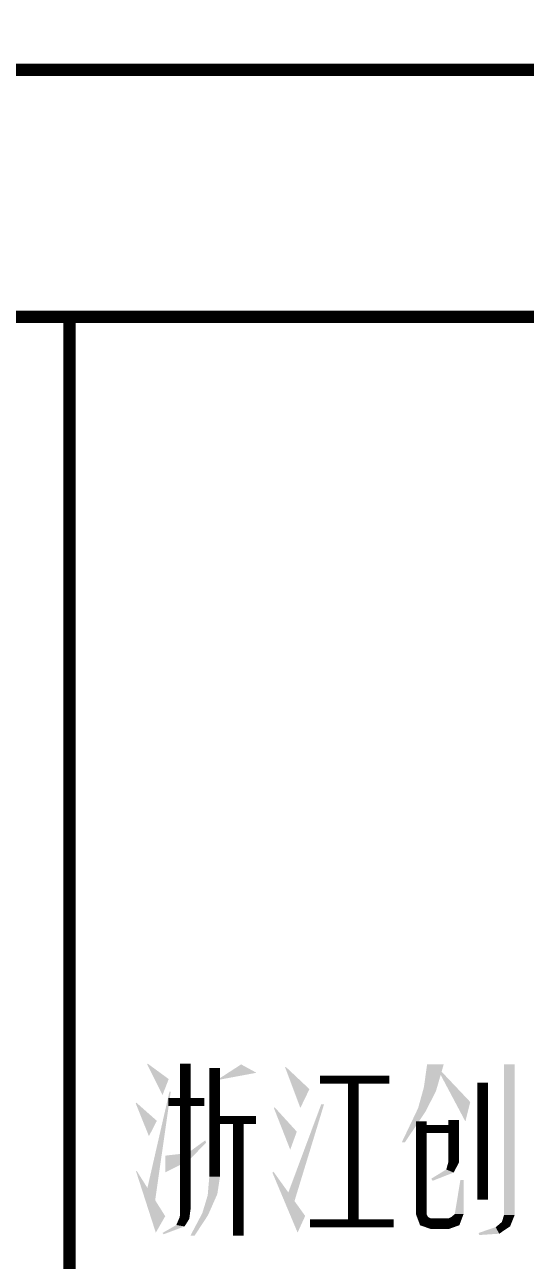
# Model space of a CAD drawing. Extents: x 497777 to 784122, y -229332 to 980813.
# Drawn here: x 573721 to 575747, y 475977 to 480977 of the extents above; entities that cross this region are included whole.
import ezdxf
from ezdxf.enums import TextEntityAlignment as Align

# ---------------------------------------------------------------- set-up
doc = ezdxf.new("R2010")
doc.units = 0
doc.header["$LTSCALE"] = 1000
doc.header["$MEASUREMENT"] = 0
doc.layers.add('0-cxFrame', color=155, linetype='Continuous')
doc.layers.add('S-DIM', color=81, linetype='Continuous')
doc.styles.add('cx_tuqian1', font='')
doc.styles.add('SS1', font='tj-romans1.shx', dxfattribs={"width": 0.7, "bigfont": 'tj-hztxt1.shx'})
doc.styles.add('黑体', font='simhei.ttf', dxfattribs={"height": 12})
doc.styles.get('cx_tuqian1').set_extended_font_data('SimSun')
doc.dimstyles.new('S-25-100A', dxfattribs={"dimscale": 100, "dimtxt": 3, "dimasz": 2, "dimexe": 2, "dimexo": 2, "dimgap": 0.8, "dimtad": 1, "dimdec": 0, "dimlfac": 0.25, "dimzin": 0, "dimdsep": 46, "dimtxsty": 'SS1', "dimblk1": 'TT', "dimblk2": 'TT', "dimsah": 1, "dimcen": 1, "dimclrd": 256, "dimclre": 256, "dimclrt": 256, "dimadec": 0, "dimazin": 0, "dimtfac": 1, "dimtdec": 0, "dimtix": 1, "dimtmove": 2, "dimatfit": 0, "dimldrblk": 'TT', "dimfxl": 2, "dimtolj": 1, "dimtzin": 0, "dimarcsym": 0})

# ---------------------------------------------------------------- blocks, each defined once
blk = doc.blocks.new('TT')
blk.add_line((-0.969, 0), (0.969, 0))
at = {"const_width": 0.45}
blk.add_lwpolyline([(-0.442, -0.442), (0.442, 0.442)], dxfattribs=at)
blk = doc.blocks.new('*D190')
at = {"layer": 'Defpoints', "color": 0, "transparency": 16777216}
for p in [(510905.6, 638017.2), (511945.9, 636672.7), (512585.6, 636337.2), (509785.6, 636257.2), (516785.6, 636257.2)]:
    blk.add_point(p, dxfattribs=at)
at = {"layer": 'S-DIM', "lineweight": -2, "transparency": 16777216}
blk.add_arc((512665.6, 636257.2), 831, 148.8237, 166.1763, dxfattribs=at)
at = {"layer": 'S-DIM', "lineweight": -2, "transparency": 16777216, "xscale": 200, "yscale": 200, "zscale": 200}
for p, rotation in [((512078, 636844.8), 51.91184269532635), ((511834.6, 636257.2), 263.0881573046743)]:
    blk.add_blockref('TT', p, dxfattribs=dict(at, rotation=rotation))
blk = doc.blocks.new('zjcx_TT(Dragon)')
at = {"color": 7}
for points, const_width in [([(-6530.3, -3023), (-6530.3, -3603.8)], 43.3), ([(-6412.2, -3039.7), (-6412.2, -3479.4)], 43.3), ([(-5986.3, -3087.6), (-5704.6, -3087.6)], 32.5), ([(-5850.9, -3087.6), (-5850.9, -3668.4)], 43.3), ([(-5327, -3099.1), (-5327, -3572.7)], 43.3), ([(-6599.7, -3177.9), (-6454.2, -3177.9)], 32.5), ([(-6412.2, -3250.9), (-6245.5, -3250.9)], 32.5), ([(-6316.2, -3250.9), (-6316.2, -3719.3)], 43.3), ([(-5576, -3256.6), (-5576, -3631.7)], 43.3), ([(-5445.4, -3250.9), (-5445.4, -3423.4)], 43.3), ([(-5576, -3287), (-5445.4, -3287)], 32.5), ([(-5537.3, -3670.4), (-5465.2, -3670.4)], 43.3), ([(-6025.9, -3668.4), (-5688, -3668.4)], 32.5)]:
    blk.add_lwpolyline(points, dxfattribs=dict(at, const_width=const_width))
for points in [[(-6682.6, -3023), (-6685.2, -3025.6), (-6598.1, -3085), (-6623.2, -3149.7)], [(-6305, -3025.6), (-6397.5, -3085.6), (-6242.9, -3059.5), (-6397.4, -3088.3)], [(-6028.6, -3125.7), (-6124.5, -3035.5), (-6065.3, -3201.9), (-6127.7, -3035.5)], [(-5552.3, -3025.6), (-5565.4, -3118.4), (-5485.1, -3025.6), (-5516.7, -3134.6)], [(-5197.7, -3025.6), (-5241, -3025.6), (-5197.7, -3634.8), (-5241, -3634.8)], [(-5377.6, -3177.9), (-5493.6, -3055.1), (-5397.4, -3256.6), (-5497.4, -3068.1)], [(-6589.8, -3135.6), (-6595, -3135.6), (-6652.9, -3575.4), (-6684.3, -3525.5)], [(-5516.7, -3134.6), (-5565.4, -3118.4), (-5559.4, -3217.5), (-5588.6, -3202.4)], [(-6729.1, -3180.5), (-6731.7, -3183.1), (-6646.1, -3254), (-6678.2, -3316.1)], [(-6079.7, -3297.8), (-6169.9, -3198.7), (-6106.3, -3370.9), (-6172.5, -3201.9)], [(-5969.6, -3187.8), (-5981.1, -3187.8), (-6089, -3578.6), (-6113.9, -3543.9)], [(-5559.4, -3217.5), (-5588.6, -3202.4), (-5642.2, -3341.1), (-5654.8, -3341.1)], [(-6450, -3332.8), (-6517.1, -3381.6), (-6446.9, -3342.2), (-6517.8, -3415.8)], [(-6545.8, -3387.5), (-6612.2, -3394.9), (-6542.6, -3428.2), (-6612.2, -3462.7)], [(-5423.8, -3423.4), (-5467.1, -3423.4), (-5444.8, -3463.4), (-5474.6, -3450.9)], [(-6727.5, -3456.9), (-6730.4, -3458), (-6612.2, -3640), (-6650.4, -3706.6)], [(-6390.5, -3479.4), (-6433.8, -3479.4), (-6401.4, -3550.5), (-6440.2, -3555.1)], [(-6045.8, -3639), (-6174.1, -3459.9), (-6076.5, -3706.3), (-6178.3, -3464)], [(-5444.8, -3463.4), (-5474.6, -3450.9), (-5529.9, -3496.6), (-5535.6, -3488.2)], [(-5417.6, -3493.4), (-5404.9, -3493.4), (-5440.4, -3631.7), (-5404.9, -3631.7)], [(-6401.4, -3550.5), (-6440.2, -3555.1), (-6439.2, -3636.1), (-6462, -3627.5)], [(-6514.8, -3650.7), (-6553.2, -3642.3), (-6534, -3681.4), (-6567.3, -3675.7)], [(-6508.7, -3603.8), (-6552, -3603.8), (-6514.8, -3650.7), (-6553.2, -3642.3)], [(-6439.2, -3636.1), (-6462, -3627.5), (-6493.8, -3719.3), (-6510.5, -3719.3)], [(-5554.3, -3631.7), (-5597.6, -3631.7), (-5548.9, -3642.8), (-5580.8, -3676.6)], [(-5548.9, -3642.8), (-5580.8, -3676.6), (-5537.3, -3648.7), (-5537.3, -3692)], [(-5453.7, -3642.8), (-5421.7, -3676.6), (-5465.2, -3648.7), (-5465.2, -3692)], [(-5440.4, -3631.7), (-5404.9, -3631.7), (-5453.7, -3642.8), (-5421.7, -3676.6)], [(-5197.7, -3634.8), (-5241, -3634.8), (-5216.2, -3680.9), (-5249.6, -3663.4)], [(-6534, -3681.4), (-6567.3, -3675.7), (-6618.8, -3713.2), (-6623.2, -3707.8)], [(-5260.5, -3710.9), (-5274.6, -3684.4), (-5341.1, -3716.2), (-5344.2, -3707.8)], [(-5216.2, -3680.9), (-5249.6, -3663.4), (-5260.5, -3710.9), (-5274.6, -3684.4)]]:
    blk.add_solid(points, dxfattribs=at)
at = {"layer": '0-cxFrame', "const_width": 30}
blk.add_lwpolyline([(-7000, -10200.2), (0, -10200.2), (0, 0), (-7000, 0)], close=True, dxfattribs=at)
blk = doc.blocks.new('zjcx_T1(Dragon)')
at = {"layer": '0-cxFrame', "const_width": 50}
blk.add_lwpolyline([(-7000, 0), (0, 0), (0, 57400), (-7000, 57400)], close=True, dxfattribs=at)
at = {"layer": '0-cxFrame'}
blk.add_blockref('zjcx_TT(Dragon)', (0, 57400), dxfattribs=at)
blk = doc.blocks.new('TK22.A1 L(Dragon)')
at = {"layer": '0-cxFrame', "color": 7, "const_width": 0.5}
blk.add_lwpolyline([(0, 0), (-841, 0), (-841, 594), (0, 594)], close=True, dxfattribs=at)
at = {"layer": '0-cxFrame', "const_width": 0.5}
for points in [[(-80, 10), (-821, 10), (-821, 584), (-80, 584)], [(-10, 10), (-80, 10), (-80, 584), (-10, 584)]]:
    blk.add_lwpolyline(points, close=True, dxfattribs=at)
at = {"layer": '0-cxFrame', "xscale": 0.01, "yscale": 0.01, "zscale": 0.01}
blk.add_blockref('zjcx_T1(Dragon)', (-10, 10), dxfattribs=at)
at = {"style": '黑体', "flags": 4}
blk.add_attdef('图幅', text='', height=3.3, dxfattribs=at).set_placement((-40, 3), align=Align.RIGHT)
at = {"layer": 'Defpoints', "color": 6, "flags": 4}
for tag, height, style, p in [('tufu', 3.3, '黑体', (-12, 12)), ('dwfname', 4, 'cx_tuqian1', (-80, 3))]:
    blk.add_attdef(tag, text='', height=height, dxfattribs=dict(at, style=style)).set_placement(p, align=Align.RIGHT)

msp = doc.modelspace()

# ---------------------------------------------------------------- block references
at = {"layer": '0-cxFrame', "xscale": 100, "yscale": 100, "zscale": 100}
msp.add_blockref('TK22.A1 L(Dragon)', (581901.7, 421395.1), dxfattribs=at)

# ---------------------------------------------------------------- dimensions: what is measured, and where the dimension line sits
at = {"layer": 'S-DIM'}
dim = msp.add_angular_dim_2l(base=(511945.9, 636672.7), line1=((509785.6, 636257.2), (516785.6, 636257.2)), line2=((510905.6, 638017.2), (512585.6, 636337.2)), text=' ', dimstyle='S-25-100A', dxfattribs=at)
dim.commit()
dim.dimension.update_dxf_attribs({"geometry": '*D190', "text_midpoint": (784122.1, -229332.3)})

doc.saveas('drawing.dxf')
